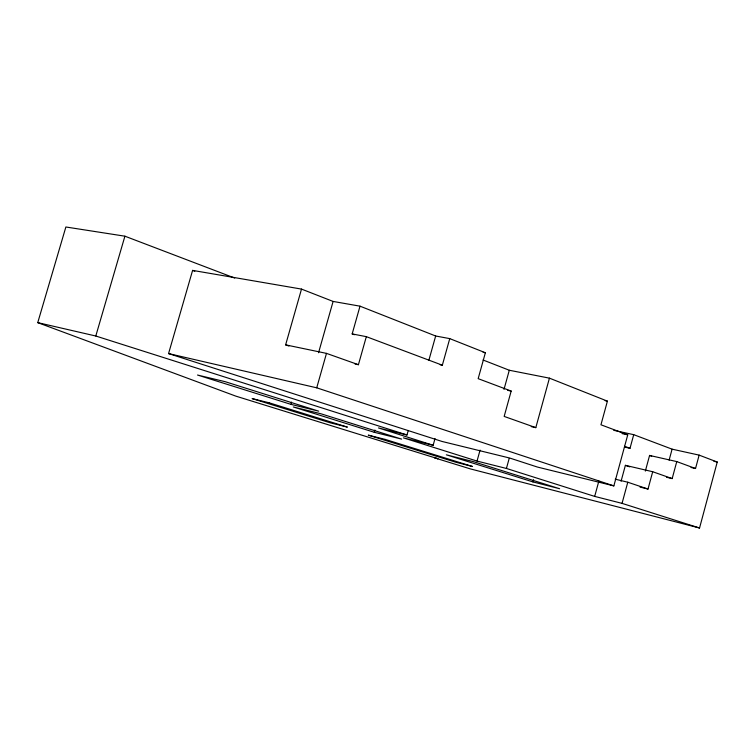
<?xml version="1.0" encoding="UTF-8"?>
<svg xmlns="http://www.w3.org/2000/svg" width="755" height="755" viewBox="0 0 755 755"><rect width="100%" height="100%" fill="white"/><g stroke="black" fill="none" stroke-linecap="round" stroke-linejoin="round"><path stroke-width="1.13" d="M691.033 467.477L695.534 468.506L699.139 455.123L672.092 449.159L633.719 434.672L613.721 430.322M234.711 278.057L124.915 236.192L65.874 226.991L37.75 322.63L235.796 396.12L437.975 458.747L434.767 457.926L470.478 468.93L699.545 528.009L717.25 462.032L699.139 455.123M645.346 471.092L649.583 455.435L676.763 461.588L695.534 468.506M640.061 487.098L648.016 489.042L652.697 471.733L625.385 465.335L621.063 481.256M669.119 460.163L672.092 449.159M666.523 477.264L672.177 478.594L676.763 461.588M699.545 528.009L622.044 503.368L594.685 496.403L598.866 481.048M549.432 378.151L535.814 427.641L504.17 416.42L511.173 391.062L478.17 378.661L485.371 352.745L449.753 338.618L435.663 336.003L360.012 306.171L333.106 301.434L301.509 289.089L192.601 270.394L168.563 353.576L441.977 441.439L509.804 458.068L537.447 467.062L613.862 485.89L627.745 434.842L600.952 424.782L607.407 401.141L549.432 378.151L509.295 370.252L483.04 359.993M624.47 447.045L630.019 448.291L633.719 434.672M622.044 503.368L627.783 482.228L615.221 479.17M594.685 496.403L506.426 468.459L509.191 458.436M532.983 481.926L446.337 454.821L473.442 461.664L559.644 488.73L532.983 481.926L533.596 479.67M506.426 468.459L477.028 461.069L480.067 450.112M504 389.391L509.295 370.252M435.022 438.551L433.153 445.261L378.5 427.953L406.992 434.974L408.247 430.473M428.897 360.173L435.663 336.003M440.174 364.769L442.336 365.203L449.753 338.618M374.272 432.285L293.317 406.964L320.79 413.731L401.613 439.108L374.272 432.285L374.895 430.039M168.563 353.576L316.723 387.815L326.481 353.378L358.417 364.703L366.326 336.655L352.17 333.918L360.012 306.171M288.929 346.016L285.626 344.856L301.509 289.089M290.93 404.359L318.695 411.164L225.245 381.709L197.508 375.027L290.93 404.359L291.572 402.113M318.553 352.736L333.106 301.434M37.75 322.63L95.791 336.013L124.915 236.192M483.115 352.321L485.371 352.745M605.123 400.678L607.407 401.141M507.728 390.344L511.173 391.062M285.626 344.856L326.481 353.378M355.02 363.986L358.417 364.703M622.007 433.587L627.745 434.842M713.881 461.286L717.25 462.032M531.256 426.613L535.814 427.641M433.153 445.261L403.434 437.872L477.028 461.069M95.791 336.013L406.992 434.974M316.723 387.815L613.862 485.89M627.783 482.228L648.016 489.042M625.385 465.335L629.755 466.864M652.697 471.733L672.177 478.594M624.517 446.28L630.019 448.291M649.583 455.435L651.688 456.209M352.17 333.918L354.378 334.739M192.601 270.394L194.809 271.215M366.326 336.655L442.336 365.203M269.176 402.811L252.113 398.583L330.369 422.838L347.404 427.113L269.176 402.811M385.088 439.372L368.298 435.144L455.897 462.258L472.507 466.496L385.088 439.372"/></g></svg>
